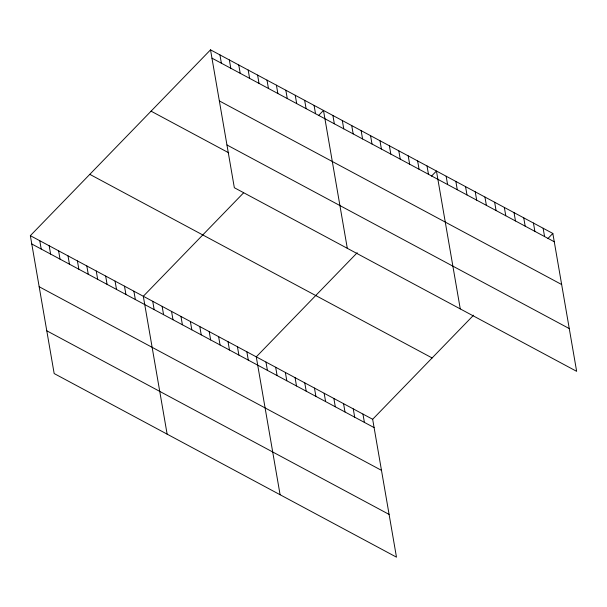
<?xml version="1.0" encoding="UTF-8"?>
<svg xmlns="http://www.w3.org/2000/svg" width="607" height="607" viewBox="0 0 607 607"><rect width="100%" height="100%" fill="white"/><g stroke="black" fill="none" stroke-linecap="round" stroke-linejoin="round"><path stroke-width="0.91" d="M30.35 235.668L372.66 419.278L396.477 557.158L54.167 373.555L30.35 235.668L210.523 49.842L552.833 233.445L576.65 371.332L234.34 187.722L210.523 49.842M243.612 192.814L143.313 296.262L167.13 434.142M318.531 115.542L323.485 110.428L347.303 248.309M357.212 252.747L256.275 356.855L280.093 494.735M431.494 176.129L436.448 171.022L460.265 308.902M372.66 419.278L473.597 315.177M547.878 238.559L552.833 233.445M211.964 58.158L554.267 241.761M219.347 100.914L561.657 284.524M226.957 144.967L569.267 328.577M151.067 111.164L228.733 152.82M89.806 174.346L432.116 357.955M31.784 243.984L374.094 427.594M39.174 286.739L381.477 470.349M46.785 330.792L389.087 514.402M543.136 228.247L544.57 236.563M533.439 223.042L534.873 231.358M523.735 217.845L525.176 226.161M514.038 212.64L515.472 220.956M504.341 207.435L505.775 215.751M494.644 202.237L496.078 210.553M484.94 197.032L486.382 205.348M475.243 191.827L476.677 200.143M465.546 186.63L466.98 194.946M455.849 181.425L457.283 189.741M446.145 176.22L447.587 184.536M427.032 165.969L428.474 174.285M417.624 160.923L419.058 169.239M408.208 155.87L409.642 164.186M398.799 150.824L400.233 159.14M389.383 145.771L390.817 154.087M379.967 140.725L381.408 149.041M370.558 135.68L371.992 143.996M361.142 130.626L362.576 138.942M351.726 125.581L353.168 133.897M342.318 120.527L343.752 128.843M332.902 115.482L334.336 123.798M314.077 105.383L315.511 113.699M362.956 414.073L364.397 422.396M304.661 100.33L306.095 108.645M353.259 408.875L354.693 417.191M295.245 95.284L296.686 103.6M343.562 403.67L344.996 411.986M285.836 90.231L287.27 98.546M333.865 398.473L335.299 406.789M276.42 85.185L277.854 93.501M324.161 393.268L325.602 401.584M267.004 80.132L268.446 88.447M314.464 388.063L315.898 396.379M257.596 75.086L259.03 83.402M304.767 382.865L306.201 391.181M248.18 70.033L249.614 78.349M295.07 377.66L296.504 385.976M238.763 64.987L240.205 73.303M285.366 372.455L286.808 380.771M229.355 59.934L230.789 68.25M275.669 367.258L277.103 375.574M219.939 54.888L221.373 63.204M265.972 362.053L267.406 370.369M246.859 351.802L248.293 360.118M237.443 346.756L238.885 355.072M228.035 341.703L229.469 350.019M218.619 336.657L220.053 344.973M209.203 331.604L210.644 339.92M199.794 326.558L201.228 334.874M190.378 321.505L191.812 329.821M180.962 316.459L182.404 324.775M171.553 311.406L172.987 319.722M162.137 306.36L163.571 314.676M152.721 301.307L154.163 309.623M133.897 291.208L135.331 299.524M124.488 286.163L125.922 294.478M115.072 281.109L116.506 289.425M105.656 276.064L107.098 284.38M96.247 271.018L97.681 279.334M86.831 265.965L88.265 274.281M77.415 260.919L78.857 269.235M68.007 255.866L69.441 264.182M58.591 250.82L60.025 259.136M49.175 245.767L50.616 254.083M39.766 240.721L41.2 249.037"/></g></svg>
